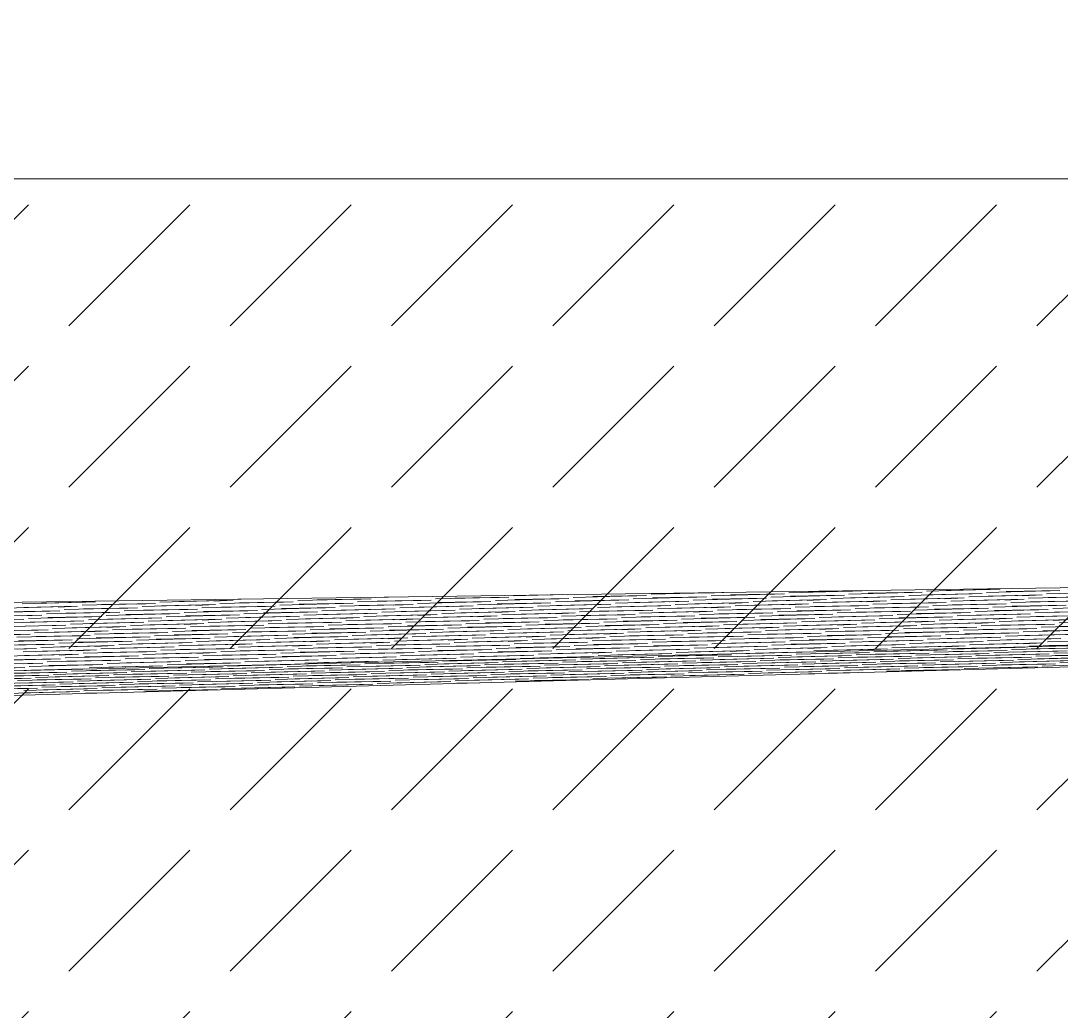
# Model space of a CAD drawing. Header units: millimetres. Extents: x 745166 to 884669, y -5000 to 15056.
# Drawn here: x 780953 to 782138, y 8990 to 10119 of the extents above; entities that cross this region are included whole.
import ezdxf

# ---------------------------------------------------------------- set-up
doc = ezdxf.new("R2010")
doc.units = ezdxf.units.MM
doc.header["$MEASUREMENT"] = 0
doc.layers.add('New_2D Drafting - General_Pen_No__1', color=7, linetype='Continuous', lineweight=13)
doc.layers.add('New_Site & Landscape - Terrain_Pen_No__1', color=7, linetype='Continuous', lineweight=13)
doc.layers.add('New_2D Drafting - General_Pen_No__61', color=7, linetype='Continuous', lineweight=20, true_color=0x6a6a6a)

msp = doc.modelspace()

# ---------------------------------------------------------------- hatches: boundary and pattern name
at = {"layer": 'New_2D Drafting - General_Pen_No__61', "linetype": 'Continuous', "lineweight": 20, "true_color": 0x6a6a6a}
h = msp.add_hatch(dxfattribs=at)
h.set_pattern_fill('Dashed_0002', color=251, style=0, pattern_type=2)
h.set_pattern_definition([(45, (1009346.34, 10138.7), (-183.84776, 183.84776), [195, -65]), (45, (1009346.34, 10322.54), (-183.84776, 183.84776), [195, -65])])
h.paths.add_polyline_path([(769057.3, 7861.9), (769057.3, 10118.7), (773547.6, 10118.7), (778397.6, 9938.7), (782481, 9938.7), (782481, 7861.9)])

# ---------------------------------------------------------------- linework, layer by layer
at = {"layer": 'New_2D Drafting - General_Pen_No__1', "color": 7, "linetype": 'Continuous', "lineweight": 13, "flags": 128}
msp.add_lwpolyline([(769057.3, 7861.9), (769057.3, 10118.7), (773547.6, 10118.7), (778397.6, 9938.7), (782481, 9938.7), (782481, 7861.9)], close=True, dxfattribs=at)
at = {"layer": 'New_Site & Landscape - Terrain_Pen_No__1', "color": 7, "linetype": 'Continuous', "lineweight": 13}
for p, q in [((782850.6, 9482.6), (776496.1, 9394.8)), ((782068.6, 9471.1), (781985, 9469)), ((782068.6, 9471.1), (782007.2, 9469.8)), ((782068.6, 9471.1), (782046.4, 9470.3)), ((781204.1, 9459.8), (781200.1, 9459.7)), ((781352, 9460.3), (781268.4, 9458.1)), ((781352, 9460.3), (781290.6, 9459)), ((781352, 9460.3), (781329.8, 9459.5)), ((781387, 9462.3), (781357.1, 9461.6)), ((781509, 9462.2), (781425.4, 9460)), ((781509, 9462.2), (781447.6, 9460.8)), ((781509, 9462.2), (781486.8, 9461.3)), ((781577.3, 9460.6), (781493.7, 9458.4)), ((781570, 9464.9), (781514.1, 9463.4)), ((781577.3, 9460.6), (781515.8, 9459.3)), ((781553.5, 9464.6), (781536.2, 9464.3)), ((781577.3, 9460.6), (781555.1, 9459.7)), ((781584, 9465.1), (781575.5, 9464.7)), ((781665.9, 9464), (781582.4, 9461.8)), ((781665.9, 9464), (781604.5, 9462.7)), ((781665.9, 9464), (781643.8, 9463.2)), ((781734.2, 9462.4), (781650.7, 9460.3)), ((781752.9, 9467.4), (781671, 9465.3)), ((781734.2, 9462.4), (781672.8, 9461.1)), ((781751.8, 9467.4), (781693.2, 9466.1)), ((781734.2, 9462.4), (781712.1, 9461.6)), ((781802.5, 9460.9), (781719, 9458.7)), ((781753.8, 9467.4), (781732.5, 9466.6)), ((781822.9, 9465.9), (781739.3, 9463.7)), ((781802.5, 9460.9), (781741.1, 9459.6)), ((781822.9, 9465.9), (781761.5, 9464.5)), ((781802.5, 9460.9), (781780.4, 9460)), ((781870.8, 9459.3), (781787.2, 9457.1)), ((781822.9, 9465.9), (781800.8, 9465)), ((781891.2, 9464.3), (781807.6, 9462.1)), ((781870.8, 9459.3), (781809.4, 9458)), ((781911.6, 9469.3), (781828, 9467.1)), ((781891.2, 9464.3), (781829.8, 9463)), ((781870.8, 9459.3), (781848.7, 9458.4)), ((781911.6, 9469.3), (781850.2, 9468)), ((781891.2, 9464.3), (781869, 9463.4)), ((781959.5, 9462.7), (781875.9, 9460.5)), ((781911.6, 9469.3), (781889.4, 9468.4)), ((781979.9, 9467.7), (781896.3, 9465.5)), ((781959.5, 9462.7), (781898.1, 9461.4)), ((781979.9, 9467.7), (781918.5, 9466.4)), ((781959.5, 9462.7), (781937.3, 9461.9)), ((782027.8, 9461.1), (781944.2, 9459)), ((781979.9, 9467.7), (781957.7, 9466.9)), ((782048.2, 9466.1), (781964.6, 9464)), ((782027.8, 9461.1), (781966.4, 9459.8)), ((782048.2, 9466.1), (781986.8, 9464.8)), ((782027.8, 9461.1), (782005.6, 9460.3)), ((782096.1, 9459.6), (782012.5, 9457.4)), ((782048.2, 9466.1), (782026, 9465.3)), ((782116.5, 9464.6), (782032.9, 9462.4)), ((782096.1, 9459.6), (782034.7, 9458.3)), ((782136.9, 9469.6), (782053.3, 9467.4)), ((782116.5, 9464.6), (782055.1, 9463.3)), ((782096.1, 9459.6), (782073.9, 9458.7)), ((782136.9, 9469.6), (782075.5, 9468.3)), ((782116.5, 9464.6), (782094.3, 9463.7)), ((782184.8, 9463), (782101.2, 9460.8)), ((782136.9, 9469.6), (782114.7, 9468.7)), ((782205.2, 9468), (782121.6, 9465.8)), ((782184.8, 9463), (782123.4, 9461.7)), ((781017.6, 9451.6), (780934.1, 9449.4)), ((781038, 9456.6), (780954.4, 9454.4)), ((781017.6, 9451.6), (780956.2, 9450.3)), ((781038, 9456.6), (780976.6, 9455.3)), ((781017.6, 9451.6), (780995.5, 9450.8)), ((781085.9, 9450), (781002.4, 9447.9)), ((781038, 9456.6), (781015.9, 9455.8)), ((781106.3, 9455), (781022.7, 9452.9)), ((781085.9, 9450), (781024.5, 9448.7)), ((781106.3, 9455), (781044.9, 9453.7)), ((781085.9, 9450), (781063.8, 9449.2)), ((781154.2, 9448.5), (781070.6, 9446.3)), ((781106.3, 9455), (781084.2, 9454.2)), ((781174.6, 9453.5), (781091, 9451.3)), ((781154.2, 9448.5), (781092.8, 9447.1)), ((781195, 9458.5), (781111.4, 9456.3)), ((781174.6, 9453.5), (781113.2, 9452.1)), ((781154.2, 9448.5), (781132.1, 9447.6)), ((781195, 9458.5), (781133.6, 9457.1)), ((781174.6, 9453.5), (781152.5, 9452.6)), ((781242.9, 9451.9), (781159.3, 9449.7)), ((781195, 9458.5), (781172.8, 9457.6)), ((781263.3, 9456.9), (781179.7, 9454.7)), ((781242.9, 9451.9), (781181.5, 9450.6)), ((781263.3, 9456.9), (781201.9, 9455.6)), ((781242.9, 9451.9), (781220.7, 9451)), ((781311.2, 9450.3), (781227.6, 9448.1)), ((781263.3, 9456.9), (781241.1, 9456)), ((781331.6, 9455.3), (781248, 9453.1)), ((781311.2, 9450.3), (781249.8, 9449)), ((781331.6, 9455.3), (781270.2, 9454)), ((781311.2, 9450.3), (781289, 9449.5)), ((781379.5, 9448.7), (781295.9, 9446.6)), ((781331.6, 9455.3), (781309.4, 9454.5)), ((781399.9, 9453.7), (781316.3, 9451.6)), ((781379.5, 9448.7), (781318.1, 9447.4)), ((781420.3, 9458.7), (781336.7, 9456.6)), ((781399.9, 9453.7), (781338.5, 9452.4)), ((781379.5, 9448.7), (781357.3, 9447.9)), ((781420.3, 9458.7), (781358.9, 9457.4)), ((781399.9, 9453.7), (781377.7, 9452.9)), ((781468.2, 9452.2), (781384.6, 9450)), ((781420.3, 9458.7), (781398.1, 9457.9)), ((781488.6, 9457.2), (781405, 9455)), ((781468.2, 9452.2), (781406.8, 9450.8)), ((781488.6, 9457.2), (781427.2, 9455.8)), ((781468.2, 9452.2), (781446, 9451.3)), ((781536.5, 9450.6), (781452.9, 9448.4)), ((781488.6, 9457.2), (781466.4, 9456.3)), ((781556.9, 9455.6), (781473.3, 9453.4)), ((781536.5, 9450.6), (781475.1, 9449.3)), ((781556.9, 9455.6), (781495.5, 9454.3)), ((781536.5, 9450.6), (781514.3, 9449.7)), ((781604.8, 9449), (781521.2, 9446.8)), ((781556.9, 9455.6), (781534.7, 9454.7)), ((781625.2, 9454), (781541.6, 9451.8)), ((781604.8, 9449), (781543.4, 9447.7)), ((781645.6, 9459), (781562, 9456.8)), ((781625.2, 9454), (781563.8, 9452.7)), ((781604.8, 9449), (781582.6, 9448.2)), ((781645.6, 9459), (781584.1, 9457.7)), ((781673.1, 9447.4), (781589.5, 9445.3)), ((781625.2, 9454), (781603, 9453.2)), ((781693.5, 9452.4), (781609.9, 9450.3)), ((781673.1, 9447.4), (781611.7, 9446.1)), ((781645.6, 9459), (781623.4, 9458.2)), ((781713.9, 9457.4), (781630.3, 9455.3)), ((781693.5, 9452.4), (781632.1, 9451.1)), ((781673.1, 9447.4), (781650.9, 9446.6)), ((781713.9, 9457.4), (781652.4, 9456.1)), ((781693.5, 9452.4), (781671.3, 9451.6)), ((781761.8, 9450.9), (781678.2, 9448.7)), ((781713.9, 9457.4), (781691.7, 9456.6)), ((781782.1, 9455.9), (781698.6, 9453.7)), ((781761.8, 9450.9), (781700.3, 9449.6)), ((781782.1, 9455.9), (781720.7, 9454.6)), ((781761.8, 9450.9), (781739.6, 9450)), ((781830.1, 9449.3), (781746.5, 9447.1)), ((781782.1, 9455.9), (781760, 9455)), ((781850.4, 9454.3), (781766.9, 9452.1)), ((781830.1, 9449.3), (781768.6, 9448)), ((781850.4, 9454.3), (781789, 9453)), ((781830.1, 9449.3), (781807.9, 9448.4)), ((781898.4, 9447.7), (781814.8, 9445.5)), ((781850.4, 9454.3), (781828.3, 9453.4)), ((781918.7, 9452.7), (781835.2, 9450.5)), ((781898.4, 9447.7), (781836.9, 9446.4)), ((781939.1, 9457.7), (781855.5, 9455.5)), ((781918.7, 9452.7), (781857.3, 9451.4)), ((781898.4, 9447.7), (781876.2, 9446.9)), ((781939.1, 9457.7), (781877.7, 9456.4)), ((781918.7, 9452.7), (781896.6, 9451.9)), ((781987, 9451.1), (781903.4, 9449)), ((781939.1, 9457.7), (781917, 9456.9)), ((782007.4, 9456.1), (781923.8, 9454)), ((781987, 9451.1), (781925.6, 9449.8)), ((782007.4, 9456.1), (781946, 9454.8)), ((781987, 9451.1), (781964.9, 9450.3)), ((782055.3, 9449.6), (781971.7, 9447.4)), ((782007.4, 9456.1), (781985.3, 9455.3)), ((782075.7, 9454.6), (781992.1, 9452.4)), ((782055.3, 9449.6), (781993.9, 9448.3)), ((782075.7, 9454.6), (782014.3, 9453.3)), ((782055.3, 9449.6), (782033.2, 9448.7)), ((782123.6, 9448), (782040, 9445.8)), ((782075.7, 9454.6), (782053.5, 9453.7)), ((782144, 9453), (782060.4, 9450.8)), ((782123.6, 9448), (782062.2, 9446.7)), ((782164.4, 9458), (782080.8, 9455.8)), ((782144, 9453), (782082.6, 9451.7)), ((782123.6, 9448), (782101.5, 9447.1)), ((782164.4, 9458), (782103, 9456.7)), ((782144, 9453), (782121.8, 9452.1)), ((782212.3, 9451.4), (782128.7, 9449.3)), ((780956.5, 9436.6), (780872.9, 9434.4)), ((780976.9, 9441.6), (780893.3, 9439.4)), ((780956.5, 9436.6), (780895.1, 9435.3)), ((780997.3, 9446.6), (780913.7, 9444.4)), ((780976.9, 9441.6), (780915.5, 9440.3)), ((780956.5, 9436.6), (780934.3, 9435.8)), ((780997.3, 9446.6), (780935.8, 9445.3)), ((780976.9, 9441.6), (780954.7, 9440.8)), ((781045.2, 9440), (780961.6, 9437.9)), ((780997.3, 9446.6), (780975.1, 9445.8)), ((781065.6, 9445), (780982, 9442.9)), ((781045.2, 9440), (780983.8, 9438.7)), ((781065.6, 9445), (781004.1, 9443.7)), ((781045.2, 9440), (781023, 9439.2)), ((781113.5, 9438.5), (781029.9, 9436.3)), ((781065.6, 9445), (781043.4, 9444.2)), ((781133.8, 9443.5), (781050.3, 9441.3)), ((781113.5, 9438.5), (781052, 9437.1)), ((781133.8, 9443.5), (781072.4, 9442.1)), ((781113.5, 9438.5), (781091.3, 9437.6)), ((781181.8, 9436.9), (781098.2, 9434.7)), ((781133.8, 9443.5), (781111.7, 9442.6)), ((781202.1, 9441.9), (781118.6, 9439.7)), ((781181.8, 9436.9), (781120.3, 9435.6)), ((781222.5, 9446.9), (781138.9, 9444.7)), ((781202.1, 9441.9), (781140.7, 9440.6)), ((781181.8, 9436.9), (781159.6, 9436)), ((781222.5, 9446.9), (781161.1, 9445.6)), ((781202.1, 9441.9), (781180, 9441)), ((781270.4, 9440.3), (781186.9, 9438.1)), ((781222.5, 9446.9), (781200.4, 9446)), ((781290.8, 9445.3), (781207.2, 9443.1)), ((781270.4, 9440.3), (781209, 9439)), ((781290.8, 9445.3), (781229.4, 9444)), ((781270.4, 9440.3), (781248.3, 9439.5)), ((781338.7, 9438.7), (781255.1, 9436.6)), ((781290.8, 9445.3), (781268.7, 9444.5)), ((781359.1, 9443.7), (781275.5, 9441.6)), ((781338.7, 9438.7), (781277.3, 9437.4)), ((781359.1, 9443.7), (781297.7, 9442.4)), ((781338.7, 9438.7), (781316.6, 9437.9)), ((781407, 9437.2), (781323.4, 9435)), ((781359.1, 9443.7), (781337, 9442.9)), ((781427.4, 9442.2), (781343.8, 9440)), ((781407, 9437.2), (781345.6, 9435.9)), ((781447.8, 9447.2), (781364.2, 9445)), ((781427.4, 9442.2), (781366, 9440.9)), ((781407, 9437.2), (781384.9, 9436.3)), ((781447.8, 9447.2), (781386.4, 9445.8)), ((781475.3, 9435.6), (781391.7, 9433.4)), ((781427.4, 9442.2), (781405.2, 9441.3)), ((781495.7, 9440.6), (781412.1, 9438.4)), ((781475.3, 9435.6), (781413.9, 9434.3)), ((781447.8, 9447.2), (781425.6, 9446.3)), ((781516.1, 9445.6), (781432.5, 9443.4)), ((781495.7, 9440.6), (781434.3, 9439.3)), ((781475.3, 9435.6), (781453.2, 9434.7)), ((781516.1, 9445.6), (781454.7, 9444.3)), ((781495.7, 9440.6), (781473.5, 9439.7)), ((781564, 9439), (781480.4, 9436.8)), ((781516.1, 9445.6), (781493.9, 9444.7)), ((781584.4, 9444), (781500.8, 9441.8)), ((781564, 9439), (781502.6, 9437.7)), ((781584.4, 9444), (781523, 9442.7)), ((781564, 9439), (781541.8, 9438.2)), ((781632.3, 9437.4), (781548.7, 9435.3)), ((781584.4, 9444), (781562.2, 9443.2)), ((781652.7, 9442.4), (781569.1, 9440.3)), ((781632.3, 9437.4), (781570.9, 9436.1)), ((781652.7, 9442.4), (781591.3, 9441.1)), ((781632.3, 9437.4), (781610.1, 9436.6)), ((781700.6, 9435.9), (781617, 9433.7)), ((781652.7, 9442.4), (781630.5, 9441.6)), ((781721, 9440.9), (781637.4, 9438.7)), ((781700.6, 9435.9), (781639.2, 9434.6)), ((781741.4, 9445.9), (781657.8, 9443.7)), ((781721, 9440.9), (781659.6, 9439.6)), ((781700.6, 9435.9), (781678.4, 9435)), ((781741.4, 9445.9), (781680, 9444.6)), ((781721, 9440.9), (781698.8, 9440)), ((781789.3, 9439.3), (781705.7, 9437.1)), ((781741.4, 9445.9), (781719.2, 9445)), ((781809.7, 9444.3), (781726.1, 9442.1)), ((781789.3, 9439.3), (781727.9, 9438)), ((781809.7, 9444.3), (781748.3, 9443)), ((781789.3, 9439.3), (781767.1, 9438.4)), ((781857.6, 9437.7), (781774, 9435.5)), ((781809.7, 9444.3), (781787.5, 9443.4)), ((781878, 9442.7), (781794.4, 9440.5)), ((781857.6, 9437.7), (781796.2, 9436.4)), ((781878, 9442.7), (781816.6, 9441.4)), ((781857.6, 9437.7), (781835.4, 9436.9)), ((781925.9, 9436.2), (781842.3, 9434)), ((781878, 9442.7), (781855.8, 9441.9)), ((781946.3, 9441.1), (781862.7, 9439)), ((781925.9, 9436.2), (781864.5, 9434.8)), ((781966.6, 9446.1), (781883.1, 9444)), ((781946.3, 9441.1), (781884.8, 9439.8)), ((781925.9, 9436.2), (781903.7, 9435.3)), ((781966.6, 9446.1), (781905.2, 9444.8)), ((781946.3, 9441.1), (781924.1, 9440.3)), ((782014.6, 9439.6), (781931, 9437.4)), ((781966.6, 9446.1), (781944.5, 9445.3)), ((782034.9, 9444.6), (781951.4, 9442.4)), ((782014.6, 9439.6), (781953.1, 9438.3)), ((782034.9, 9444.6), (781973.5, 9443.3)), ((782014.6, 9439.6), (781992.4, 9438.7)), ((782082.9, 9438), (781999.3, 9435.8)), ((782034.9, 9444.6), (782012.8, 9443.7)), ((782103.2, 9443), (782019.7, 9440.8)), ((782082.9, 9438), (782021.4, 9436.7)), ((782103.2, 9443), (782041.8, 9441.7)), ((782082.9, 9438), (782060.7, 9437.1)), ((782151.1, 9436.4), (782067.6, 9434.3)), ((782103.2, 9443), (782081.1, 9442.1)), ((782171.5, 9441.4), (782087.9, 9439.3)), ((782151.1, 9436.4), (782089.7, 9435.1)), ((782191.9, 9446.4), (782108.3, 9444.3)), ((782171.5, 9441.4), (782110.1, 9440.1)), ((782151.1, 9436.4), (782129, 9435.6)), ((782191.9, 9446.4), (782130.5, 9445.1)), ((780984, 9425), (780900.4, 9422.9)), ((781004.4, 9430), (780920.8, 9427.9)), ((780984, 9425), (780922.6, 9423.7)), ((781024.8, 9435), (780941.2, 9432.9)), ((781004.4, 9430), (780943, 9428.7)), ((780984, 9425), (780961.8, 9424.2)), ((781024.8, 9435), (780963.4, 9433.7)), ((781004.4, 9430), (780982.2, 9429.2)), ((781072.7, 9428.5), (780989.1, 9426.3)), ((781024.8, 9435), (781002.6, 9434.2)), ((781093.1, 9433.5), (781009.5, 9431.3)), ((781072.7, 9428.5), (781011.3, 9427.1)), ((781093.1, 9433.5), (781031.7, 9432.1)), ((781072.7, 9428.5), (781050.5, 9427.6)), ((781141, 9426.9), (781057.4, 9424.7)), ((781093.1, 9433.5), (781070.9, 9432.6)), ((781161.4, 9431.9), (781077.8, 9429.7)), ((781141, 9426.9), (781079.6, 9425.6)), ((781161.4, 9431.9), (781100, 9430.6)), ((781141, 9426.9), (781118.8, 9426)), ((781209.3, 9425.3), (781125.7, 9423.1)), ((781161.4, 9431.9), (781139.2, 9431)), ((781229.7, 9430.3), (781146.1, 9428.1)), ((781209.3, 9425.3), (781147.9, 9424)), ((781250.1, 9435.3), (781166.5, 9433.1)), ((781229.7, 9430.3), (781168.2, 9429)), ((781209.3, 9425.3), (781187.1, 9424.5)), ((781250.1, 9435.3), (781188.6, 9434)), ((781277.6, 9423.7), (781194, 9421.6)), ((781229.7, 9430.3), (781207.5, 9429.5)), ((781298, 9428.7), (781214.4, 9426.6)), ((781277.6, 9423.7), (781216.2, 9422.4)), ((781250.1, 9435.3), (781227.9, 9434.5)), ((781318.3, 9433.7), (781234.8, 9431.6)), ((781298, 9428.7), (781236.5, 9427.4)), ((781277.6, 9423.7), (781255.4, 9422.9)), ((781318.3, 9433.7), (781256.9, 9432.4)), ((781298, 9428.7), (781275.8, 9427.9)), ((781366.3, 9427.2), (781282.7, 9425)), ((781318.3, 9433.7), (781296.2, 9432.9)), ((781386.6, 9432.2), (781303.1, 9430)), ((781366.3, 9427.2), (781304.8, 9425.9)), ((781386.6, 9432.2), (781325.2, 9430.9)), ((781366.3, 9427.2), (781344.1, 9426.3)), ((781434.6, 9425.6), (781351, 9423.4)), ((781386.6, 9432.2), (781364.5, 9431.3)), ((781454.9, 9430.6), (781371.4, 9428.4)), ((781434.6, 9425.6), (781373.1, 9424.3)), ((781454.9, 9430.6), (781393.5, 9429.3)), ((781434.6, 9425.6), (781412.4, 9424.7)), ((781502.8, 9424), (781419.3, 9421.8)), ((781454.9, 9430.6), (781432.8, 9429.7)), ((781523.2, 9429), (781439.6, 9426.8)), ((781502.8, 9424), (781441.4, 9422.7)), ((781543.6, 9434), (781460, 9431.8)), ((781523.2, 9429), (781461.8, 9427.7)), ((781502.8, 9424), (781480.7, 9423.2)), ((781543.6, 9434), (781482.2, 9432.7)), ((781523.2, 9429), (781501.1, 9428.2)), ((781591.5, 9427.4), (781507.9, 9425.3)), ((781543.6, 9434), (781521.5, 9433.2)), ((781611.9, 9432.4), (781528.3, 9430.3)), ((781591.5, 9427.4), (781530.1, 9426.1)), ((781611.9, 9432.4), (781550.5, 9431.1)), ((781591.5, 9427.4), (781569.4, 9426.6)), ((781659.8, 9425.9), (781576.2, 9423.7)), ((781611.9, 9432.4), (781589.7, 9431.6)), ((781680.2, 9430.9), (781596.6, 9428.7)), ((781659.8, 9425.9), (781598.4, 9424.6)), ((781680.2, 9430.9), (781618.8, 9429.6)), ((781659.8, 9425.9), (781637.7, 9425)), ((781728.1, 9424.3), (781644.5, 9422.1)), ((781680.2, 9430.9), (781658, 9430)), ((781748.5, 9429.3), (781664.9, 9427.1)), ((781728.1, 9424.3), (781666.7, 9423)), ((781768.9, 9434.3), (781685.3, 9432.1)), ((781748.5, 9429.3), (781687.1, 9428)), ((781728.1, 9424.3), (781705.9, 9423.4)), ((781768.9, 9434.3), (781707.5, 9433)), ((781748.5, 9429.3), (781726.3, 9428.4)), ((781816.8, 9427.7), (781733.2, 9425.6)), ((781768.9, 9434.3), (781746.7, 9433.4)), ((781837.2, 9432.7), (781753.6, 9430.6)), ((781816.8, 9427.7), (781755.4, 9426.4)), ((781837.2, 9432.7), (781775.8, 9431.4)), ((781816.8, 9427.7), (781794.6, 9426.9)), ((781885.1, 9426.2), (781801.5, 9424)), ((781837.2, 9432.7), (781815, 9431.9)), ((781905.5, 9431.2), (781821.9, 9429)), ((781885.1, 9426.2), (781823.7, 9424.8)), ((781905.5, 9431.2), (781844.1, 9429.8)), ((781885.1, 9426.2), (781862.9, 9425.3)), ((781953.4, 9424.6), (781869.8, 9422.4)), ((781905.5, 9431.2), (781883.3, 9430.3)), ((781973.8, 9429.6), (781890.2, 9427.4)), ((781953.4, 9424.6), (781892, 9423.3)), ((781994.2, 9434.6), (781910.6, 9432.4)), ((781973.8, 9429.6), (781912.4, 9428.3)), ((781953.4, 9424.6), (781931.2, 9423.7)), ((781994.2, 9434.6), (781932.8, 9433.3)), ((781973.8, 9429.6), (781951.6, 9428.7)), ((782042.1, 9428), (781958.5, 9425.8)), ((781994.2, 9434.6), (781972, 9433.7)), ((782062.5, 9433), (781978.9, 9430.8)), ((782042.1, 9428), (781980.7, 9426.7)), ((782062.5, 9433), (782001, 9431.7)), ((782042.1, 9428), (782019.9, 9427.1)), ((782110.4, 9426.4), (782026.8, 9424.3)), ((782062.5, 9433), (782040.3, 9432.1)), ((782130.8, 9431.4), (782047.2, 9429.3)), ((782110.4, 9426.4), (782049, 9425.1)), ((782130.8, 9431.4), (782069.3, 9430.1)), ((782110.4, 9426.4), (782088.2, 9425.6)), ((782178.7, 9424.9), (782095.1, 9422.7)), ((782130.8, 9431.4), (782108.6, 9430.6)), ((782199.1, 9429.9), (782115.5, 9427.7)), ((782178.7, 9424.9), (782117.3, 9423.5)), ((782219.4, 9434.9), (782135.9, 9432.7)), ((782199.1, 9429.9), (782137.6, 9428.5)), ((782850.6, 9422.9), (777825.2, 9305.1)), ((780963.6, 9420), (780880, 9417.9)), ((780963.6, 9420), (780902.2, 9418.7)), ((781011.5, 9413.5), (780927.9, 9411.3)), ((780963.6, 9420), (780941.4, 9419.2)), ((781031.9, 9418.5), (780948.3, 9416.3)), ((781011.5, 9413.5), (780950.1, 9412.2)), ((781052.3, 9423.5), (780968.7, 9421.3)), ((781031.9, 9418.5), (780970.5, 9417.2)), ((781011.5, 9413.5), (780989.4, 9412.6)), ((781052.3, 9423.5), (780990.9, 9422.1)), ((781079.8, 9411.9), (780996.2, 9409.7)), ((781031.9, 9418.5), (781009.7, 9417.6)), ((781100.2, 9416.9), (781016.6, 9414.7)), ((781079.8, 9411.9), (781018.4, 9410.6)), ((781052.3, 9423.5), (781030.1, 9422.6)), ((781120.6, 9421.9), (781037, 9419.7)), ((781100.2, 9416.9), (781038.8, 9415.6)), ((781079.8, 9411.9), (781057.6, 9411)), ((781120.6, 9421.9), (781059.2, 9420.6)), ((781100.2, 9416.9), (781078, 9416)), ((781168.5, 9415.3), (781084.9, 9413.1)), ((781120.6, 9421.9), (781098.4, 9421)), ((781188.9, 9420.3), (781105.3, 9418.1)), ((781168.5, 9415.3), (781107.1, 9414)), ((781188.9, 9420.3), (781127.5, 9419)), ((781168.5, 9415.3), (781146.3, 9414.5)), ((781236.8, 9413.7), (781153.2, 9411.6)), ((781188.9, 9420.3), (781166.7, 9419.5)), ((781257.2, 9418.7), (781173.6, 9416.6)), ((781236.8, 9413.7), (781175.4, 9412.4)), ((781257.2, 9418.7), (781195.8, 9417.4)), ((781236.8, 9413.7), (781214.6, 9412.9)), ((781305.1, 9412.2), (781221.5, 9410)), ((781257.2, 9418.7), (781235, 9417.9)), ((781325.5, 9417.2), (781241.9, 9415)), ((781305.1, 9412.2), (781243.7, 9410.9)), ((781345.9, 9422.2), (781262.3, 9420)), ((781325.5, 9417.2), (781264.1, 9415.9)), ((781305.1, 9412.2), (781282.9, 9411.3)), ((781345.9, 9422.2), (781284.5, 9420.9)), ((781325.5, 9417.2), (781303.3, 9416.3)), ((781393.8, 9415.6), (781310.2, 9413.4)), ((781345.9, 9422.2), (781323.7, 9421.3)), ((781414.2, 9420.6), (781330.6, 9418.4)), ((781393.8, 9415.6), (781332.4, 9414.3)), ((781414.2, 9420.6), (781352.7, 9419.3)), ((781393.8, 9415.6), (781371.6, 9414.7)), ((781462.1, 9414), (781378.5, 9411.8)), ((781414.2, 9420.6), (781392, 9419.7)), ((781482.5, 9419), (781398.9, 9416.8)), ((781462.1, 9414), (781400.7, 9412.7)), ((781482.5, 9419), (781421, 9417.7)), ((781462.1, 9414), (781439.9, 9413.2)), ((781530.4, 9412.5), (781446.8, 9410.3)), ((781482.5, 9419), (781460.3, 9418.2)), ((781550.8, 9417.5), (781467.2, 9415.3)), ((781530.4, 9412.5), (781469, 9411.1)), ((781571.1, 9422.4), (781487.6, 9420.3)), ((781550.8, 9417.5), (781489.3, 9416.1)), ((781530.4, 9412.5), (781508.2, 9411.6)), ((781571.1, 9422.4), (781509.7, 9421.1)), ((781550.8, 9417.5), (781528.6, 9416.6)), ((781619.1, 9415.9), (781535.5, 9413.7)), ((781571.1, 9422.4), (781549, 9421.6)), ((781639.4, 9420.9), (781555.9, 9418.7)), ((781619.1, 9415.9), (781557.6, 9414.6)), ((781639.4, 9420.9), (781578, 9419.6)), ((781619.1, 9415.9), (781596.9, 9415)), ((781687.3, 9414.3), (781603.8, 9412.1)), ((781639.4, 9420.9), (781617.3, 9420)), ((781707.7, 9419.3), (781624.1, 9417.1)), ((781687.3, 9414.3), (781625.9, 9413)), ((781707.7, 9419.3), (781646.3, 9418)), ((781687.3, 9414.3), (781665.2, 9413.4)), ((781755.6, 9412.7), (781672.1, 9410.6)), ((781707.7, 9419.3), (781685.6, 9418.4)), ((781776, 9417.7), (781692.4, 9415.6)), ((781755.6, 9412.7), (781694.2, 9411.4)), ((781796.4, 9422.7), (781712.8, 9420.6)), ((781776, 9417.7), (781714.6, 9416.4)), ((781755.6, 9412.7), (781733.5, 9411.9)), ((781796.4, 9422.7), (781735, 9421.4)), ((781776, 9417.7), (781753.9, 9416.9)), ((781844.3, 9416.2), (781760.7, 9414)), ((781796.4, 9422.7), (781774.2, 9421.9)), ((781864.7, 9421.2), (781781.1, 9419)), ((781844.3, 9416.2), (781782.9, 9414.8)), ((781864.7, 9421.2), (781803.3, 9419.8)), ((781844.3, 9416.2), (781822.2, 9415.3)), ((781912.6, 9414.6), (781829, 9412.4)), ((781864.7, 9421.2), (781842.5, 9420.3)), ((781933, 9419.6), (781849.4, 9417.4)), ((781912.6, 9414.6), (781851.2, 9413.3)), ((781933, 9419.6), (781871.6, 9418.3)), ((781912.6, 9414.6), (781890.4, 9413.7)), ((781980.9, 9413), (781897.3, 9410.8)), ((781933, 9419.6), (781910.8, 9418.7)), ((782001.3, 9418), (781917.7, 9415.8)), ((781980.9, 9413), (781919.5, 9411.7)), ((782021.7, 9423), (781938.1, 9420.8)), ((782001.3, 9418), (781939.9, 9416.7)), ((781980.9, 9413), (781958.7, 9412.1)), ((782021.7, 9423), (781960.3, 9421.7)), ((782001.3, 9418), (781979.1, 9417.1)), ((782069.6, 9416.4), (781986, 9414.3)), ((782021.7, 9423), (781999.5, 9422.1)), ((782090, 9421.4), (782006.4, 9419.3)), ((782069.6, 9416.4), (782008.2, 9415.1)), ((782090, 9421.4), (782028.6, 9420.1)), ((782069.6, 9416.4), (782047.4, 9415.6)), ((782137.9, 9414.9), (782054.3, 9412.7)), ((782090, 9421.4), (782067.8, 9420.6)), ((782158.3, 9419.9), (782074.7, 9417.7)), ((782137.9, 9414.9), (782076.5, 9413.5)), ((782158.3, 9419.9), (782096.9, 9418.5)), ((782137.9, 9414.9), (782115.7, 9414)), ((782206.2, 9413.3), (782122.6, 9411.1)), ((782158.3, 9419.9), (782136.1, 9419)), ((778235.7, 9277.4), (782850.6, 9401.5)), ((780970.7, 9403.5), (780887.2, 9401.3)), ((780991.1, 9408.5), (780907.6, 9406.3)), ((780970.7, 9403.5), (780909.3, 9402.2)), ((780991.1, 9408.5), (780929.7, 9407.2)), ((780970.7, 9403.5), (780948.6, 9402.6)), ((781039, 9401.9), (780955.5, 9399.7)), ((780991.1, 9408.5), (780969, 9407.6)), ((781059.4, 9406.9), (780975.8, 9404.7)), ((781039, 9401.9), (780977.6, 9400.6)), ((781059.4, 9406.9), (780998, 9405.6)), ((781039, 9401.9), (781016.9, 9401)), ((781107.3, 9400.3), (781023.8, 9398.1)), ((781059.4, 9406.9), (781037.3, 9406)), ((781127.7, 9405.3), (781044.1, 9403.1)), ((781107.3, 9400.3), (781045.9, 9399)), ((781148.1, 9410.3), (781064.5, 9408.1)), ((781127.7, 9405.3), (781066.3, 9404)), ((781107.3, 9400.3), (781085.2, 9399.5)), ((781148.1, 9410.3), (781086.7, 9409)), ((781127.7, 9405.3), (781105.6, 9404.5)), ((781196, 9403.7), (781112.4, 9401.6)), ((781148.1, 9410.3), (781125.9, 9409.5)), ((781216.4, 9408.7), (781132.8, 9406.6)), ((781196, 9403.7), (781134.6, 9402.4)), ((781216.4, 9408.7), (781155, 9407.4)), ((781196, 9403.7), (781173.9, 9402.9)), ((781264.3, 9402.2), (781180.7, 9400)), ((781216.4, 9408.7), (781194.2, 9407.9)), ((781284.7, 9407.2), (781201.1, 9405)), ((781264.3, 9402.2), (781202.9, 9400.9)), ((781284.7, 9407.2), (781223.3, 9405.9)), ((781264.3, 9402.2), (781242.1, 9401.3)), ((781332.6, 9400.6), (781249, 9398.4)), ((781284.7, 9407.2), (781262.5, 9406.3)), ((781353, 9405.6), (781269.4, 9403.4)), ((781332.6, 9400.6), (781271.2, 9399.3)), ((781373.4, 9410.6), (781289.8, 9408.4)), ((781353, 9405.6), (781291.6, 9404.3)), ((781332.6, 9400.6), (781310.4, 9399.7)), ((781373.4, 9410.6), (781312, 9409.3)), ((781353, 9405.6), (781330.8, 9404.7)), ((781421.3, 9404), (781337.7, 9401.9)), ((781373.4, 9410.6), (781351.2, 9409.7)), ((781441.7, 9409), (781358.1, 9406.9)), ((781421.3, 9404), (781359.9, 9402.7)), ((781441.7, 9409), (781380.3, 9407.7)), ((781421.3, 9404), (781399.1, 9403.2)), ((781489.6, 9402.5), (781406, 9400.3)), ((781441.7, 9409), (781419.5, 9408.2)), ((781510, 9407.5), (781426.4, 9405.3)), ((781489.6, 9402.5), (781428.2, 9401.1)), ((781510, 9407.5), (781448.6, 9406.1)), ((781489.6, 9402.5), (781467.4, 9401.6)), ((781557.9, 9400.9), (781474.3, 9398.7)), ((781510, 9407.5), (781487.8, 9406.6)), ((781578.3, 9405.9), (781494.7, 9403.7)), ((781557.9, 9400.9), (781496.5, 9399.6)), ((781598.7, 9410.9), (781515.1, 9408.7)), ((781578.3, 9405.9), (781516.9, 9404.6)), ((781557.9, 9400.9), (781535.7, 9400)), ((781598.7, 9410.9), (781537.2, 9409.6)), ((781578.3, 9405.9), (781556.1, 9405)), ((781646.6, 9404.3), (781563, 9402.1)), ((781598.7, 9410.9), (781576.5, 9410)), ((781667, 9409.3), (781583.4, 9407.1)), ((781646.6, 9404.3), (781585.2, 9403)), ((781667, 9409.3), (781605.5, 9408)), ((781646.6, 9404.3), (781624.4, 9403.4)), ((781714.9, 9402.7), (781631.3, 9400.6)), ((781667, 9409.3), (781644.8, 9408.4)), ((781735.3, 9407.7), (781651.7, 9405.6)), ((781714.9, 9402.7), (781653.5, 9401.4)), ((781735.3, 9407.7), (781673.8, 9406.4)), ((781714.9, 9402.7), (781692.7, 9401.9)), ((781783.2, 9401.2), (781699.6, 9399)), ((781735.3, 9407.7), (781713.1, 9406.9)), ((781803.5, 9406.2), (781720, 9404)), ((781783.2, 9401.2), (781721.7, 9399.8)), ((781823.9, 9411.2), (781740.4, 9409)), ((781803.5, 9406.2), (781742.1, 9404.8)), ((781783.2, 9401.2), (781761, 9400.3)), ((781823.9, 9411.2), (781762.5, 9409.8)), ((781803.5, 9406.2), (781781.4, 9405.3)), ((781871.8, 9404.6), (781788.3, 9402.4)), ((781823.9, 9411.2), (781801.8, 9410.3)), ((781892.2, 9409.6), (781808.6, 9407.4)), ((781871.8, 9404.6), (781810.4, 9403.3)), ((781892.2, 9409.6), (781830.8, 9408.3)), ((781871.8, 9404.6), (781849.7, 9403.7)), ((781940.1, 9403), (781856.6, 9400.8)), ((781892.2, 9409.6), (781870.1, 9408.7)), ((781960.5, 9408), (781876.9, 9405.8)), ((781940.1, 9403), (781878.7, 9401.7)), ((781960.5, 9408), (781899.1, 9406.7)), ((781940.1, 9403), (781918, 9402.2)), ((782008.4, 9402), (781924.9, 9399.9)), ((781960.5, 9408), (781938.4, 9407.2)), ((782028.8, 9406.4), (781945.2, 9404.3)), ((782008.4, 9402), (781947, 9400.6)), ((782049.2, 9411.4), (781965.6, 9409.3)), ((782028.8, 9406.4), (781967.4, 9405.1)), ((782008.4, 9402), (781986.3, 9401.2)), ((782049.2, 9411.4), (781987.8, 9410.1)), ((782076.7, 9401.4), (781993.1, 9399.3)), ((782028.8, 9406.4), (782006.7, 9405.6)), ((782097.1, 9405), (782013.5, 9402.9)), ((782076.7, 9401.4), (782015.3, 9400.1)), ((782049.2, 9411.4), (782027, 9410.6)), ((782117.5, 9409.9), (782033.9, 9407.7)), ((782097.1, 9405), (782035.7, 9403.6)), ((782076.7, 9401.4), (782054.6, 9400.7)), ((782117.5, 9409.9), (782056.1, 9408.5)), ((782145, 9400.9), (782061.4, 9398.8)), ((782097.1, 9405), (782074.9, 9404.2)), ((782165.4, 9404.4), (782081.8, 9402.3)), ((782145, 9400.9), (782083.6, 9399.5)), ((782117.5, 9409.9), (782095.3, 9409)), ((782185.8, 9408.3), (782102.2, 9406.1)), ((782165.4, 9404.4), (782104, 9403.1)), ((782145, 9400.9), (782122.9, 9400.1)), ((782185.8, 9408.3), (782124.4, 9407)), ((782213.3, 9400.3), (782129.7, 9398.2)), ((780998.3, 9391.9), (780914.7, 9389.7)), ((781018.7, 9396.9), (780935.1, 9394.7)), ((780998.3, 9391.9), (780936.9, 9390.6)), ((781018.7, 9396.9), (780957.2, 9395.6)), ((780998.3, 9391.9), (780976.1, 9391)), ((781066.6, 9390.3), (780983, 9388.2)), ((781018.7, 9396.9), (780996.5, 9396)), ((781087, 9395.3), (781003.4, 9393.1)), ((781066.6, 9390.3), (781005.2, 9389)), ((781087, 9395.3), (781025.5, 9394)), ((781066.6, 9390.3), (781044.4, 9389.5)), ((781134.9, 9388.8), (781051.3, 9386.6)), ((781087, 9395.3), (781064.8, 9394.5)), ((781155.2, 9393.8), (781071.7, 9391.6)), ((781134.9, 9388.8), (781073.4, 9387.4)), ((781175.6, 9398.8), (781092.1, 9396.6)), ((781155.2, 9393.8), (781093.8, 9392.4)), ((781134.9, 9388.8), (781112.7, 9387.9)), ((781175.6, 9398.8), (781114.2, 9397.4)), ((781155.2, 9393.8), (781133.1, 9392.9)), ((781223.5, 9392.2), (781140, 9390)), ((781175.6, 9398.8), (781153.5, 9397.9)), ((781243.9, 9397.2), (781160.3, 9395)), ((781223.5, 9392.2), (781162.1, 9390.9)), ((781243.9, 9397.2), (781182.5, 9395.9)), ((781223.5, 9392.2), (781201.4, 9391.3)), ((781291.8, 9390.6), (781208.3, 9388.4)), ((781243.9, 9397.2), (781221.8, 9396.3)), ((781312.2, 9395.6), (781228.6, 9393.4)), ((781291.8, 9390.6), (781230.4, 9389.3)), ((781312.2, 9395.6), (781250.8, 9394.3)), ((781291.8, 9390.6), (781269.7, 9389.7)), ((781360.1, 9389), (781276.5, 9386.9)), ((781312.2, 9395.6), (781290.1, 9394.7)), ((781380.5, 9394), (781296.9, 9391.9)), ((781360.1, 9389), (781298.7, 9387.7)), ((781400.9, 9399), (781317.3, 9396.9)), ((781380.5, 9394), (781319.1, 9392.7)), ((781360.1, 9389), (781338, 9388.2)), ((781400.9, 9399), (781339.5, 9397.7)), ((781428.4, 9388.1), (781344.8, 9386)), ((781380.5, 9394), (781358.4, 9393.2)), ((781448.8, 9392.5), (781365.2, 9390.3)), ((781428.4, 9388.1), (781367, 9386.8)), ((781400.9, 9399), (781378.7, 9398.2)), ((781469.2, 9397.5), (781385.6, 9395.3)), ((781448.8, 9392.5), (781387.4, 9391.1)), ((781428.4, 9388.1), (781406.3, 9387.4)), ((781469.2, 9397.5), (781407.8, 9396.1)), ((781448.8, 9392.5), (781426.6, 9391.6)), ((781517.1, 9391.1), (781433.5, 9389)), ((781469.2, 9397.5), (781447, 9396.6)), ((781537.5, 9395.9), (781453.9, 9393.7)), ((781517.1, 9391.1), (781455.7, 9389.8)), ((781537.5, 9395.9), (781476.1, 9394.6)), ((781517.1, 9391.1), (781494.9, 9390.4)), ((781585.4, 9390.6), (781501.8, 9388.5)), ((781537.5, 9395.9), (781515.3, 9395)), ((781605.8, 9394.3), (781522.2, 9392.1)), ((781585.4, 9390.6), (781524, 9389.2)), ((781626.2, 9399.3), (781542.6, 9397.1)), ((781605.8, 9394.3), (781544.4, 9393)), ((781585.4, 9390.6), (781563.2, 9389.8)), ((781626.2, 9399.3), (781564.8, 9398)), ((781653.7, 9390), (781570.1, 9387.9)), ((781605.8, 9394.3), (781583.6, 9393.4)), ((781674.1, 9393.6), (781590.5, 9391.5)), ((781653.7, 9390), (781592.3, 9388.7)), ((781626.2, 9399.3), (781604, 9398.4)), ((781694.5, 9397.7), (781610.9, 9395.6)), ((781674.1, 9393.6), (781612.7, 9392.2)), ((781653.7, 9390), (781631.5, 9389.3)), ((781694.5, 9397.7), (781633.1, 9396.4)), ((781722, 9389.5), (781638.4, 9387.4)), ((781674.1, 9393.6), (781651.9, 9392.8)), ((781742.4, 9393), (781658.8, 9390.9)), ((781722, 9389.5), (781660.6, 9388.1)), ((781694.5, 9397.7), (781672.3, 9396.9)), ((781762.8, 9396.5), (781679.2, 9394.4)), ((781742.4, 9393), (781681, 9391.7)), ((781722, 9389.5), (781699.8, 9388.7)), ((781762.8, 9396.5), (781701.4, 9395.2)), ((781790.3, 9388.9), (781706.7, 9386.8)), ((781742.4, 9393), (781720.2, 9392.3)), ((781810.7, 9392.5), (781727.1, 9390.4)), ((781790.3, 9388.9), (781728.9, 9387.6)), ((781762.8, 9396.5), (781740.6, 9395.8)), ((781831.1, 9396), (781747.5, 9393.9)), ((781810.7, 9392.5), (781749.3, 9391.1)), ((781799.2, 9398.2), (781767.9, 9397.4)), ((781790.3, 9388.9), (781768.1, 9388.2)), ((781831.1, 9396), (781769.7, 9394.6)), ((781858.6, 9388.4), (781775, 9386.3)), ((781810.7, 9392.5), (781788.5, 9391.7)), ((781851.5, 9399.6), (781790, 9398.3)), ((781879, 9391.9), (781795.4, 9389.8)), ((781858.6, 9388.4), (781797.2, 9387)), ((781851.5, 9399.6), (781799.1, 9398.2)), ((781831.1, 9396), (781808.9, 9395.3)), ((781899.4, 9395.5), (781815.8, 9393.4)), ((781879, 9391.9), (781817.6, 9390.6)), ((781842.6, 9399.2), (781829.3, 9398.8)), ((781919.8, 9399), (781836.2, 9396.9)), ((781858.6, 9388.4), (781836.4, 9387.6)), ((781899.4, 9395.5), (781838, 9394.1)), ((781851.5, 9399.6), (781842.5, 9399.2)), ((781879, 9391.9), (781856.8, 9391.2)), ((781919.8, 9399), (781858.3, 9397.6)), ((781947.3, 9391.4), (781863.7, 9389.3)), ((781899.4, 9395.5), (781877.2, 9394.7)), ((781967.7, 9394.9), (781884.1, 9392.8)), ((781947.3, 9391.4), (781885.9, 9390)), ((781919.8, 9399), (781897.6, 9398.2)), ((781988, 9398.4), (781904.5, 9396.3)), ((781967.7, 9394.9), (781906.2, 9393.6)), ((781947.3, 9391.4), (781925.1, 9390.6)), ((781988, 9398.4), (781926.6, 9397.1)), ((782015.6, 9390.8), (781932, 9388.7)), ((781967.7, 9394.9), (781945.5, 9394.2)), ((782036, 9394.4), (781952.4, 9392.3)), ((782015.6, 9390.8), (781954.2, 9389.5)), ((781988, 9398.4), (781965.9, 9397.7)), ((782056.3, 9397.9), (781972.8, 9395.8)), ((782036, 9394.4), (781974.5, 9393)), ((782015.6, 9390.8), (781993.4, 9390.1)), ((782056.3, 9397.9), (781994.9, 9396.5)), ((782083.9, 9390.3), (782000.3, 9388.2)), ((782036, 9394.4), (782013.8, 9393.6)), ((782104.3, 9393.8), (782020.7, 9391.7)), ((782083.9, 9390.3), (782022.4, 9388.9)), ((782056.3, 9397.9), (782034.2, 9397.2)), ((782124.6, 9397.4), (782041.1, 9395.2)), ((782104.3, 9393.8), (782042.8, 9392.5)), ((782083.9, 9390.3), (782061.7, 9389.5)), ((782124.6, 9397.4), (782063.2, 9396)), ((782152.2, 9389.7), (782068.6, 9387.6)), ((782104.3, 9393.8), (782082.1, 9393.1)), ((782172.5, 9393.3), (782089, 9391.2)), ((782152.2, 9389.7), (782090.7, 9388.4)), ((782124.6, 9397.4), (782102.5, 9396.6)), ((782192.9, 9396.8), (782109.3, 9394.7)), ((782172.5, 9393.3), (782111.1, 9391.9)), ((782152.2, 9389.7), (782130, 9389)), ((782192.9, 9396.8), (782131.5, 9395.4)), ((782220.5, 9389.2), (782136.9, 9387.1)), ((780957.5, 9381.9), (780873.9, 9379.7)), ((780977.9, 9386.9), (780894.3, 9384.7)), ((780957.5, 9381.9), (780896.1, 9380.6)), ((780977.9, 9386.9), (780916.5, 9385.6)), ((781005.4, 9376.7), (780921.8, 9374.6)), ((780957.5, 9381.9), (780935.3, 9381)), ((781025.8, 9380.3), (780942.2, 9378.2)), ((781005.4, 9376.7), (780944, 9375.4)), ((780977.9, 9386.9), (780955.7, 9386)), ((781046.2, 9385.3), (780962.6, 9383.2)), ((781025.8, 9380.3), (780964.4, 9379)), ((781005.4, 9376.7), (780983.2, 9376)), ((781046.2, 9385.3), (780984.8, 9384)), ((781010.5, 9379.7), (781003.6, 9379.5)), ((781025.8, 9380.3), (781010.5, 9379.7)), ((781094.1, 9379.7), (781010.5, 9377.6)), ((781046.2, 9385.3), (781024, 9384.5)), ((781114.5, 9383.8), (781030.9, 9381.6)), ((781094.1, 9379.7), (781032.7, 9378.3)), ((781114.5, 9383.8), (781053.1, 9382.4)), ((781094.1, 9379.7), (781071.9, 9379)), ((781162.4, 9379.2), (781078.8, 9377.1)), ((781114.5, 9383.8), (781092.3, 9382.9)), ((781182.8, 9382.7), (781099.2, 9380.6)), ((781162.4, 9379.2), (781101, 9377.8)), ((781203.2, 9387.2), (781119.6, 9385)), ((781182.8, 9382.7), (781121.4, 9381.3)), ((781162.4, 9379.2), (781140.2, 9378.4)), ((781203.2, 9387.2), (781141.7, 9385.9)), ((781230.7, 9378.6), (781147.1, 9376.5)), ((781182.8, 9382.7), (781160.6, 9381.9)), ((781251.1, 9382.1), (781167.5, 9380)), ((781230.7, 9378.6), (781169.3, 9377.3)), ((781203.2, 9387.2), (781181, 9386.3)), ((781271.5, 9385.7), (781187.9, 9383.6)), ((781251.1, 9382.1), (781189.6, 9380.8)), ((781230.7, 9378.6), (781208.5, 9377.9)), ((781271.5, 9385.7), (781210, 9384.3)), ((781299, 9378.1), (781215.4, 9376)), ((781251.1, 9382.1), (781228.9, 9381.4)), ((781319.4, 9381.6), (781235.8, 9379.5)), ((781299, 9378.1), (781237.6, 9376.7)), ((781271.5, 9385.7), (781249.3, 9384.9)), ((781339.7, 9385.1), (781256.2, 9383)), ((781319.4, 9381.6), (781257.9, 9380.2)), ((781299, 9378.1), (781276.8, 9377.3)), ((781339.7, 9385.1), (781278.3, 9383.8)), ((781367.3, 9377.5), (781283.7, 9375.4)), ((781319.4, 9381.6), (781297.2, 9380.9)), ((781387.7, 9381.1), (781304.1, 9379)), ((781367.3, 9377.5), (781305.9, 9376.2)), ((781339.7, 9385.1), (781317.6, 9384.4)), ((781408, 9384.6), (781324.5, 9382.5)), ((781387.7, 9381.1), (781326.2, 9379.7)), ((781367.3, 9377.5), (781345.1, 9376.8)), ((781408, 9384.6), (781346.6, 9383.2)), ((781435.6, 9377), (781352, 9374.9)), ((781387.7, 9381.1), (781365.5, 9380.3)), ((781456, 9380.5), (781372.4, 9378.4)), ((781435.6, 9377), (781374.1, 9375.6)), ((781408, 9384.6), (781385.9, 9383.8)), ((781476.3, 9384), (781392.8, 9381.9)), ((781456, 9380.5), (781394.5, 9379.2)), ((781496.7, 9387.6), (781413.1, 9385.5)), ((781435.6, 9377), (781413.4, 9376.2)), ((781476.3, 9384), (781414.9, 9382.7)), ((781503.9, 9376.4), (781420.3, 9374.3)), ((781456, 9380.5), (781433.8, 9379.8)), ((781496.7, 9387.6), (781435.3, 9386.2)), ((781524.2, 9380), (781440.7, 9377.9)), ((781503.9, 9376.4), (781442.4, 9375.1)), ((781476.3, 9384), (781454.2, 9383.3)), ((781544.6, 9383.5), (781461, 9381.4)), ((781524.2, 9380), (781462.8, 9378.6)), ((781496.7, 9387.6), (781474.6, 9386.8)), ((781565, 9387), (781481.4, 9384.9)), ((781503.9, 9376.4), (781481.7, 9375.7)), ((781544.6, 9383.5), (781483.2, 9382.1)), ((781524.2, 9380), (781502.1, 9379.2)), ((781565, 9387), (781503.6, 9385.7)), ((781592.5, 9379.4), (781509, 9377.3)), ((781544.6, 9383.5), (781522.5, 9382.8)), ((781612.9, 9383), (781529.3, 9380.8)), ((781592.5, 9379.4), (781531.1, 9378.1)), ((781565, 9387), (781542.9, 9386.3)), ((781633.3, 9386.5), (781549.7, 9384.4)), ((781612.9, 9383), (781551.5, 9381.6)), ((781592.5, 9379.4), (781570.4, 9378.7)), ((781633.3, 9386.5), (781571.9, 9385.1)), ((781660.8, 9378.9), (781577.3, 9376.8)), ((781612.9, 9383), (781590.8, 9382.2)), ((781681.2, 9382.4), (781597.6, 9380.3)), ((781660.8, 9378.9), (781599.4, 9377.5)), ((781633.3, 9386.5), (781611.1, 9385.7)), ((781701.6, 9385.9), (781618, 9383.8)), ((781681.2, 9382.4), (781619.8, 9381)), ((781660.8, 9378.9), (781638.7, 9378.1)), ((781701.6, 9385.9), (781640.2, 9384.6)), ((781729.1, 9378.3), (781645.5, 9376.2)), ((781681.2, 9382.4), (781659.1, 9381.7)), ((781749.5, 9381.9), (781665.9, 9379.8)), ((781729.1, 9378.3), (781667.7, 9377)), ((781701.6, 9385.9), (781679.4, 9385.2)), ((781769.9, 9385.4), (781686.3, 9383.3)), ((781749.5, 9381.9), (781688.1, 9380.5)), ((781729.1, 9378.3), (781707, 9377.6)), ((781769.9, 9385.4), (781708.5, 9384)), ((781797.4, 9377.8), (781713.8, 9375.7)), ((781749.5, 9381.9), (781727.4, 9381.1)), ((781817.8, 9381.3), (781734.2, 9379.2)), ((781797.4, 9377.8), (781736, 9376.4)), ((781769.9, 9385.4), (781747.7, 9384.6)), ((781838.2, 9384.9), (781754.6, 9382.7)), ((781817.8, 9381.3), (781756.4, 9380)), ((781797.4, 9377.8), (781775.3, 9377)), ((781838.2, 9384.9), (781776.8, 9383.5)), ((781865.7, 9377.2), (781782.1, 9375.1)), ((781817.8, 9381.3), (781795.6, 9380.6)), ((781886.1, 9380.8), (781802.5, 9378.7)), ((781865.7, 9377.2), (781804.3, 9375.9)), ((781838.2, 9384.9), (781816, 9384.1)), ((781906.5, 9384.3), (781822.9, 9382.2)), ((781886.1, 9380.8), (781824.7, 9379.4)), ((781926.9, 9387.8), (781843.3, 9385.7)), ((781865.7, 9377.2), (781843.6, 9376.5)), ((781906.5, 9384.3), (781845.1, 9382.9)), ((781886.1, 9380.8), (781863.9, 9380)), ((781926.9, 9387.8), (781865.5, 9386.5)), ((781954.4, 9380.2), (781870.8, 9378.1)), ((781906.5, 9384.3), (781884.3, 9383.6)), ((781974.8, 9383.8), (781891.2, 9381.7)), ((781954.4, 9380.2), (781893, 9378.9)), ((781926.9, 9387.8), (781904.7, 9387.1)), ((781995.2, 9387.3), (781911.6, 9385.2)), ((781974.8, 9383.8), (781913.4, 9382.4)), ((781954.4, 9380.2), (781932.2, 9379.5)), ((781995.2, 9387.3), (781933.8, 9385.9)), ((782022.7, 9379.7), (781939.1, 9377.6)), ((781974.8, 9383.8), (781952.6, 9383)), ((782043.1, 9383.2), (781959.5, 9381.1)), ((782022.7, 9379.7), (781961.3, 9378.3)), ((781995.2, 9387.3), (781973, 9386.5)), ((782063.5, 9386.7), (781979.9, 9384.6)), ((782043.1, 9383.2), (781981.7, 9381.9)), ((782022.7, 9379.7), (782000.5, 9378.9)), ((782063.5, 9386.7), (782002.1, 9385.4)), ((782043.1, 9383.2), (782020.9, 9382.5)), ((782111.4, 9382.7), (782027.8, 9380.6)), ((782063.5, 9386.7), (782041.3, 9386)), ((782131.8, 9386.2), (782048.2, 9384.1)), ((782111.4, 9382.7), (782050, 9381.3)), ((782131.8, 9386.2), (782070.4, 9384.8)), ((782111.4, 9382.7), (782089.2, 9381.9)), ((782131.8, 9386.2), (782109.6, 9385.5)), ((782200.1, 9385.7), (782116.5, 9383.5)), ((780964.6, 9369.6), (780881, 9367.5)), ((780985, 9373.2), (780901.4, 9371.1)), ((780964.6, 9369.6), (780903.2, 9368.3)), ((780985, 9373.2), (780923.6, 9371.8)), ((781012.5, 9365.6), (780929, 9363.5)), ((780964.6, 9369.6), (780942.5, 9368.9)), ((781032.9, 9369.1), (780949.3, 9367)), ((781012.5, 9365.6), (780951.1, 9364.2)), ((780985, 9373.2), (780962.8, 9372.4)), ((781053.3, 9372.6), (780969.7, 9370.5)), ((781032.9, 9369.1), (780971.5, 9367.7)), ((781073.7, 9376.2), (780990.1, 9374.1)), ((781012.5, 9365.6), (780990.4, 9364.8)), ((781053.3, 9372.6), (780991.9, 9371.3)), ((781080.8, 9365), (780997.2, 9362.9)), ((781032.9, 9369.1), (781010.8, 9368.4)), ((781073.7, 9376.2), (781012.3, 9374.8)), ((781101.2, 9368.6), (781017.6, 9366.4)), ((781080.8, 9365), (781019.4, 9363.7)), ((781053.3, 9372.6), (781031.1, 9371.9)), ((781121.6, 9372.1), (781038, 9370)), ((781101.2, 9368.6), (781039.8, 9367.2)), ((781073.7, 9376.2), (781051.5, 9375.4)), ((781142, 9375.6), (781058.4, 9373.5)), ((781080.8, 9365), (781058.7, 9364.3)), ((781121.6, 9372.1), (781060.2, 9370.7)), ((781149.1, 9364.5), (781065.5, 9362.4)), ((781101.2, 9368.6), (781079, 9367.8)), ((781142, 9375.6), (781080.6, 9374.3)), ((781169.5, 9368), (781085.9, 9365.9)), ((781149.1, 9364.5), (781087.7, 9363.1)), ((781121.6, 9372.1), (781099.4, 9371.3)), ((781189.9, 9371.5), (781106.3, 9369.4)), ((781169.5, 9368), (781108.1, 9366.6)), ((781142, 9375.6), (781119.8, 9374.9)), ((781210.3, 9375.1), (781126.7, 9373)), ((781149.1, 9364.5), (781127, 9363.7)), ((781189.9, 9371.5), (781128.5, 9370.2)), ((781169.5, 9368), (781147.3, 9367.3)), ((781210.3, 9375.1), (781148.9, 9373.7)), ((781237.8, 9367.5), (781154.2, 9365.4)), ((781189.9, 9371.5), (781167.7, 9370.8)), ((781258.2, 9371), (781174.6, 9368.9)), ((781237.8, 9367.5), (781176.4, 9366.1)), ((781210.3, 9375.1), (781188.1, 9374.3)), ((781278.6, 9374.5), (781195, 9372.4)), ((781258.2, 9371), (781196.8, 9369.6)), ((781237.8, 9367.5), (781215.6, 9366.7)), ((781278.6, 9374.5), (781217.2, 9373.2)), ((781306.1, 9366.9), (781222.5, 9364.8)), ((781258.2, 9371), (781236, 9370.2)), ((781326.5, 9370.5), (781242.9, 9368.3)), ((781306.1, 9366.9), (781244.7, 9365.6)), ((781278.6, 9374.5), (781256.4, 9373.8)), ((781346.9, 9374), (781263.3, 9371.9)), ((781326.5, 9370.5), (781265.1, 9369.1)), ((781306.1, 9366.9), (781283.9, 9366.2)), ((781346.9, 9374), (781285.5, 9372.6)), ((781374.4, 9366.4), (781290.8, 9364.3)), ((781326.5, 9370.5), (781304.3, 9369.7)), ((781394.8, 9369.9), (781311.2, 9367.8)), ((781374.4, 9366.4), (781313, 9365)), ((781346.9, 9374), (781324.7, 9373.2)), ((781415.2, 9373.4), (781331.6, 9371.3)), ((781394.8, 9369.9), (781333.4, 9368.5)), ((781374.4, 9366.4), (781352.2, 9365.6)), ((781415.2, 9373.4), (781353.8, 9372.1)), ((781442.7, 9365.8), (781359.1, 9363.7)), ((781394.8, 9369.9), (781372.6, 9369.2)), ((781463.1, 9369.4), (781379.5, 9367.3)), ((781442.7, 9365.8), (781381.3, 9364.5)), ((781415.2, 9373.4), (781393, 9372.7)), ((781483.5, 9372.9), (781399.9, 9370.8)), ((781463.1, 9369.4), (781401.7, 9368)), ((781442.7, 9365.8), (781420.5, 9365.1)), ((781483.5, 9372.9), (781422.1, 9371.5)), ((781463.1, 9369.4), (781440.9, 9368.6)), ((781531.4, 9368.8), (781447.8, 9366.7)), ((781476.1, 9364.5), (781449.6, 9363.9)), ((781483.5, 9372.9), (781461.3, 9372.1)), ((781551.8, 9372.3), (781468.2, 9370.2)), ((781531.4, 9368.8), (781470, 9367.5)), ((781572.2, 9375.9), (781488.6, 9373.8)), ((781551.8, 9372.3), (781490.4, 9371)), ((781531.4, 9368.8), (781509.2, 9368.1)), ((781572.2, 9375.9), (781510.7, 9374.5)), ((781599.7, 9368.3), (781516.1, 9366.2)), ((781551.8, 9372.3), (781529.6, 9371.6)), ((781620.1, 9371.8), (781536.5, 9369.7)), ((781599.7, 9368.3), (781538.3, 9366.9)), ((781572.2, 9375.9), (781550, 9375.1)), ((781640.5, 9375.3), (781556.9, 9373.2)), ((781620.1, 9371.8), (781558.6, 9370.4)), ((781599.7, 9368.3), (781577.5, 9367.5)), ((781640.5, 9375.3), (781579, 9374)), ((781620.1, 9371.8), (781597.9, 9371.1)), ((781688.4, 9371.3), (781604.8, 9369.2)), ((781640.5, 9375.3), (781618.3, 9374.6)), ((781708.7, 9374.8), (781625.2, 9372.7)), ((781688.4, 9371.3), (781626.9, 9369.9)), ((781708.7, 9374.8), (781647.3, 9373.4)), ((781688.4, 9371.3), (781666.2, 9370.5)), ((781708.7, 9374.8), (781686.6, 9374)), ((781777, 9374.2), (781693.5, 9372.1)), ((781777, 9374.2), (781715.6, 9372.9)), ((781777, 9374.2), (781754.9, 9373.5)), ((781857.5, 9374.8), (781850.4, 9374.6)), ((781906.8, 9376.1), (781872.6, 9375.3)), ((780971.8, 9358.5), (780888.2, 9356.4)), ((780992.2, 9362), (780908.6, 9359.9)), ((780971.8, 9358.5), (780910.3, 9357.1)), ((780992.2, 9362), (780930.7, 9360.7)), ((781019.7, 9354.4), (780936.1, 9352.3)), ((780971.8, 9358.5), (780949.6, 9357.7)), ((781040.1, 9357.9), (780956.5, 9355.8)), ((781019.7, 9354.4), (780958.3, 9353.1)), ((780992.2, 9362), (780970, 9361.3)), ((781060.4, 9361.5), (780976.9, 9359.4)), ((781040.1, 9357.9), (780978.6, 9356.6)), ((781019.7, 9354.4), (780997.5, 9353.7)), ((781060.4, 9361.5), (780999, 9360.1)), ((781040.1, 9357.9), (781017.9, 9357.2)), ((781108.4, 9357.4), (781024.8, 9355.3)), ((781045.4, 9352.9), (781026.6, 9352.5)), ((781060.4, 9361.5), (781038.3, 9360.7)), ((781128.7, 9360.9), (781045.2, 9358.8)), ((781108.4, 9357.4), (781046.9, 9356)), ((781128.7, 9360.9), (781067.3, 9359.6)), ((781108.4, 9357.4), (781086.2, 9356.7)), ((781176.6, 9356.9), (781093.1, 9354.8)), ((781128.7, 9360.9), (781106.6, 9360.2)), ((781197, 9360.4), (781113.5, 9358.3)), ((781176.6, 9356.9), (781115.2, 9355.5)), ((781217.4, 9363.9), (781133.8, 9361.8)), ((781197, 9360.4), (781135.6, 9359)), ((781176.6, 9356.9), (781154.5, 9356.1)), ((781217.4, 9363.9), (781156, 9362.6)), ((781197, 9360.4), (781174.9, 9359.6)), ((781265.3, 9359.8), (781181.7, 9357.7)), ((781217.4, 9363.9), (781195.3, 9363.2)), ((781285.7, 9363.4), (781202.1, 9361.3)), ((781265.3, 9359.8), (781203.9, 9358.5)), ((781285.7, 9363.4), (781224.3, 9362)), ((781265.3, 9359.8), (781243.2, 9359.1)), ((781285.7, 9363.4), (781263.5, 9362.6)), ((781354, 9362.8), (781270.4, 9360.7)), ((781354, 9362.8), (781292.6, 9361.5)), ((781354, 9362.8), (781331.8, 9362.1))]:
    msp.add_line(p, q, dxfattribs=at)

doc.saveas('drawing.dxf')
